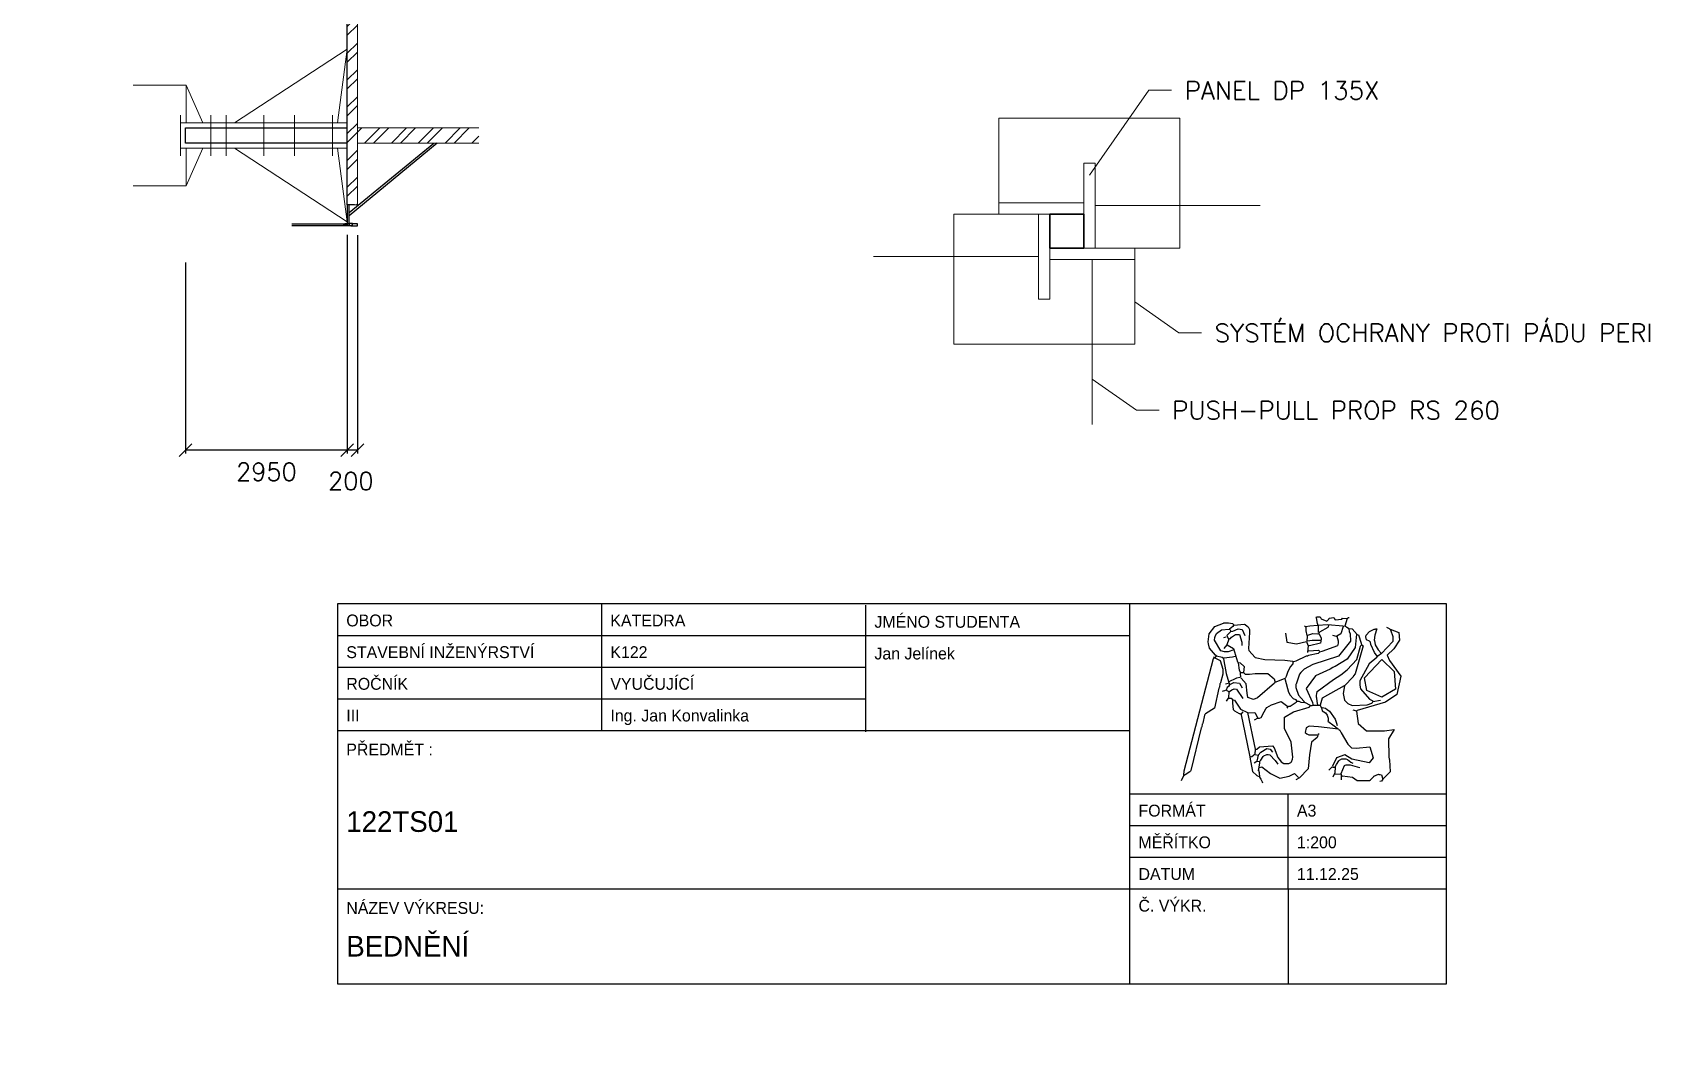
# Model space of a CAD drawing. Header units: millimetres. Extents: x -3518363 to 3223740, y -1530229 to 774657.
# Drawn here: x 2241491 to 2273485, y 12048 to 32132 of the extents above; entities that cross this region are included whole.
import ezdxf

# ---------------------------------------------------------------- set-up
doc = ezdxf.new("R2010")
doc.units = ezdxf.units.MM
doc.header["$LTSCALE"] = 15
doc.header["$MEASUREMENT"] = 0
doc.linetypes.add('104', pattern=[4, 2, -2])
doc.linetypes.add('ACAD_ISO10W100', pattern=[18, 12, -3, 0, -3])
doc.layers.get('0').update_dxf_attribs({"linetype": 'CONTINUOUS'})
doc.layers.get('DEFPOINTS').update_dxf_attribs({"linetype": 'CONTINUOUS'})
for name, color, linetype, lineweight in [('bednení-sloup', 7, 'CONTINUOUS', 18), ('koty', 4, 'CONTINUOUS', 15), ('objekt-tenka', 7, 'CONTINUOUS', 18), ('ŘEZ', 11, 'ACAD_ISO10W100', 15), ('ŠIPKY A POPISKY', 7, 'CONTINUOUS', 13), ('šrafy', 32, 'CONTINUOUS', 15)]:
    doc.layers.add(name, color=color, linetype=linetype, lineweight=lineweight)
doc.layers.add('RAMECEK', color=7, linetype='CONTINUOUS')
doc.styles.add('POPIS_DAVID', font='romans.shx', dxfattribs={"bigfont": 'extfont.shx'})
doc.styles.add('ROMAN', font='roman')
doc.styles.add('romans', font='romans.shx')
doc.dimstyles.new('M 1-50', dxfattribs={"dimscale": 50, "dimtxt": 2.5, "dimasz": 2.5, "dimexe": 1.25, "dimexo": 3, "dimtad": 1, "dimtxsty": 'romans', "dimblk": 'OBLIQUE', "dimcen": 2.5, "dimadec": 0, "dimazin": 0, "dimtfac": 1, "dimtmove": 2, "dimatfit": 3, "dimfxl": 1, "dimarcsym": 0})

# ---------------------------------------------------------------- blocks, each defined once
blk = doc.blocks.new('_Oblique')
at = {"color": 0, "linetype": 'ByBlock', "lineweight": -2}
blk.add_line((-0.5, -0.5), (0.5, 0.5), dxfattribs=at)
blk = doc.blocks.new('*D127')
at = {"layer": 'DEFPOINTS', "color": 0, "linetype": 'ByBlock', "lineweight": 20, "ltscale": 5, "transparency": 16777216}
for p in [(2247721, 28278), (2247921, 28268), (2247721, 23865)]:
    blk.add_point(p, dxfattribs=at)
at = {"layer": 'koty', "color": 0, "linetype": 'ByBlock', "lineweight": -2, "ltscale": 5, "transparency": 16777216}
for p, q in [((2247721, 28128), (2247721, 23802)), ((2247921, 28118), (2247921, 23802)), ((2247921, 23865), (2247721, 23865))]:
    blk.add_line(p, q, dxfattribs=at)
at = {"layer": 'koty', "color": 0, "linetype": 'ByBlock', "lineweight": -2, "ltscale": 5, "transparency": 16777216, "xscale": 250, "yscale": 250, "zscale": 250, "rotation": 180}
blk.add_blockref('_Oblique', (2247721, 23865), dxfattribs=at)
at = {"layer": 'koty', "color": 0, "linetype": 'ByBlock', "lineweight": -2, "ltscale": 5, "transparency": 16777216, "xscale": 250, "yscale": 250, "zscale": 250}
blk.add_blockref('_Oblique', (2247921, 23865), dxfattribs=at)
at = {"layer": 'koty', "color": 0, "linetype": 'ByBlock', "lineweight": 20, "ltscale": 5, "transparency": 16777216, "insert": (2247791, 23255), "char_height": 350, "attachment_point": 5, "style": 'romans'}
blk.add_mtext('200', dxfattribs=at)
blk = doc.blocks.new('*D128')
at = {"layer": 'DEFPOINTS', "color": 0, "linetype": 'ByBlock', "lineweight": 20, "ltscale": 5, "transparency": 16777216}
for p in [(2247721, 28278), (2244521, 27728), (2244521, 23865)]:
    blk.add_point(p, dxfattribs=at)
at = {"layer": 'koty', "color": 0, "linetype": 'ByBlock', "lineweight": -2, "ltscale": 5, "transparency": 16777216}
for p, q in [((2247721, 28128), (2247721, 23802)), ((2244521, 27578), (2244521, 23802)), ((2247721, 23865), (2244521, 23865))]:
    blk.add_line(p, q, dxfattribs=at)
at = {"layer": 'koty', "color": 0, "linetype": 'ByBlock', "lineweight": -2, "ltscale": 5, "transparency": 16777216, "xscale": 250, "yscale": 250, "zscale": 250, "rotation": 180}
blk.add_blockref('_Oblique', (2244521, 23865), dxfattribs=at)
at = {"layer": 'koty', "color": 0, "linetype": 'ByBlock', "lineweight": -2, "ltscale": 5, "transparency": 16777216, "xscale": 250, "yscale": 250, "zscale": 250}
blk.add_blockref('_Oblique', (2247721, 23865), dxfattribs=at)
at = {"layer": 'koty', "color": 0, "linetype": 'ByBlock', "lineweight": 20, "ltscale": 5, "transparency": 16777216, "insert": (2246121, 23438), "char_height": 350, "attachment_point": 5, "style": 'romans'}
blk.add_mtext('{\\Fromans|c238;2950}', dxfattribs=at)

msp = doc.modelspace()

# ---------------------------------------------------------------- hatches: boundary and pattern name
at = {"layer": 'šrafy', "linetype": 'ByBlock', "lineweight": 20, "ltscale": 5}
h = msp.add_hatch(dxfattribs=at)
h.set_pattern_fill('ANSI32', color=256, scale=1000)
h.set_pattern_definition([(45, (0, -28390), (-265.16504, 265.16504), []), (45, (176.78, -28390), (-265.16504, 265.16504), [])])
h.paths.add_polyline_path([(2247921.185, 43706.607), (2247861.185, 43706.607), (2247721.185, 43706.607), (2247721.185, 42506.607), (2247721.185, 42081.607), (2247721.185, 28716.607), (2247921.185, 28716.607)])
h.paths.add_polyline_path([(2250321.185, 42481.607), (2247921.185, 42481.607), (2247921.185, 42181.607), (2250321.185, 42181.607)])
h.paths.add_polyline_path([(2250321.185, 38401.607), (2247921.185, 38401.607), (2247921.185, 38101.607), (2250321.185, 38101.607)])
h.paths.add_polyline_path([(2250321.185, 34321.607), (2247921.185, 34321.607), (2247921.185, 34021.607), (2250321.185, 34021.607)])
h.paths.add_polyline_path([(2250321.185, 30241.607), (2247921.185, 30241.607), (2247921.185, 29941.607), (2250321.185, 29941.607)])
h.paths.add_polyline_path([(2225293.376, 16686.607), (2224993.376, 16686.607), (2224993.376, 14286.607), (2225293.376, 14286.607)])
h.paths.add_polyline_path([(2230393.376, 16686.607), (2230093.376, 16686.607), (2230093.376, 14286.607), (2230393.376, 14286.607)])
h.paths.add_polyline_path([(2220193.376, 16686.607), (2219893.376, 16686.607), (2219893.376, 14286.607), (2220193.376, 14286.607)])
h.paths.add_polyline_path([(2215093.376, 16686.607), (2214793.376, 16686.607), (2214793.376, 14286.607), (2215093.376, 14286.607)])
h.paths.add_polyline_path([(2209993.376, 16686.607), (2209693.376, 16686.607), (2209693.376, 14286.607), (2209993.376, 14286.607)])
h.paths.add_polyline_path([(2204893.376, 16686.607), (2204593.376, 16686.607), (2204593.376, 14286.607), (2204893.376, 14286.607)])
h.paths.add_polyline_path([(2199793.376, 16686.607), (2199493.376, 16686.607), (2199493.376, 14286.607), (2199793.376, 14286.607)])
h.paths.add_polyline_path([(2231618.376, 16886.607), (2198268.376, 16886.607), (2198268.376, 16686.607), (2231618.376, 16686.607), (2231618.376, 16746.607)])
h.paths.add_polyline_path([(2239190, -5300), (2236240, -5300), (2236240, -5650), (2239190, -5650)])
h.paths.add_polyline_path([(2236240, -1220), (2236240, -20), (2236100, -20), (2236100, -3430), (2236100, -5650), (2236240, -5650)])
h.paths.add_polyline_path([(2239190, -1220), (2236240, -1220), (2236240, -1570), (2239190, -1570)])
h.paths.add_polyline_path([(2239330, -20), (2239190, -20), (2239190, -1220), (2239190, -1570), (2239190, -15010), (2239330, -15010)])
h.paths.add_polyline_path([(2239190, -13460), (2236720, -13460), (2236720, -13810), (2239190, -13810)])
h.paths.add_polyline_path([(2236720, -13460), (2236480, -13460), (2236480, -13810), (2236720, -13810)])
h.paths.add_polyline_path([(2236480, -13460), (2236240, -13460), (2236240, -13810), (2236480, -13810)])
h.paths.add_polyline_path([(2236240, -13460), (2236240, -9380), (2236100, -9380), (2236100, -15010), (2236240, -15010), (2236240, -13810)])
h.paths.add_polyline_path([(2239190, -9380), (2236240, -9380), (2236240, -9730), (2239190, -9730)])
h.paths.add_polyline_path([(2231618.376, -24050), (2198268.376, -24050), (2198268.376, -24250), (2231618.376, -24250)])
h.paths.add_polyline_path([(2225318.376, -21100), (2230068.376, -21100), (2230068.376, -24050), (2230418.376, -24050), (2230418.376, -21100), (2231618.376, -21100), (2231618.376, -20900), (2215093.376, -20900), (2215093.376, -21100), (2219868.376, -21100), (2219868.376, -24050), (2220218.376, -24050), (2220218.376, -21100), (2224968.376, -21100), (2224968.376, -24050), (2225318.376, -24050)])
h.paths.add_polyline_path([(2210018.376, -20900), (2198268.376, -20900), (2198268.376, -21100), (2199468.376, -21100), (2199468.376, -24050), (2199818.376, -24050), (2199818.376, -21100), (2204568.376, -21100), (2204568.376, -24050), (2204918.376, -24050), (2204918.376, -21100), (2209668.376, -21100), (2209668.376, -24050), (2210018.376, -24050)])

# ---------------------------------------------------------------- linework, layer by layer
at = {"color": 3, "ltscale": 200}
for p, q in [((2249499.246, 29941.607), (2247761.185, 28501.624)), ((2247761.185, 28567.705), (2249432.401, 29941.607)), ((2247721.185, 28716.607), (2247721.185, 28347.231)), ((2247761.185, 28347.231), (2247761.185, 28716.607)), ((2246621.185, 28342.231), (2247671.185, 28342.231)), ((2247671.185, 28307.231), (2246621.185, 28307.231)), ((2247671.185, 28302.231), (2247671.185, 28347.231)), ((2247671.185, 28347.231), (2247721.185, 28347.231)), ((2247821.185, 28302.231), (2247671.185, 28302.231)), ((2247721.185, 28347.231), (2247761.185, 28347.231)), ((2247804.855, 28347.231), (2247761.185, 28347.231)), ((2247921.185, 28342.231), (2247791.185, 28342.231)), ((2247791.185, 28307.231), (2247921.185, 28307.231)), ((2247821.185, 28347.231), (2247804.855, 28347.231)), ((2247821.185, 28302.231), (2247821.185, 28347.231)), ((2247921.185, 28307.231), (2247921.185, 28342.231))]:
    msp.add_line(p, q, dxfattribs=at)
at = {"color": 3, "linetype": '104', "ltscale": 2}
for p, q in [((2247651.185, 28314.731), (2247651.185, 28334.731)), ((2247651.185, 28334.731), (2247671.185, 28334.731)), ((2247671.185, 28314.731), (2247651.185, 28314.731)), ((2247671.185, 28342.231), (2247791.185, 28342.231)), ((2247791.185, 28307.231), (2247671.185, 28307.231)), ((2247681.185, 28303.231), (2247681.185, 28337.231)), ((2247681.185, 28337.231), (2247761.185, 28337.231)), ((2247761.185, 28303.231), (2247681.185, 28303.231)), ((2247761.185, 28337.231), (2247761.185, 28303.231))]:
    msp.add_line(p, q, dxfattribs=at)
at = {"layer": 'bednení-sloup'}
for p, q in [((2247721.185, 31797.74), (2245488.517, 30341.607)), ((2247721.185, 31797.74), (2247530.637, 30341.607)), ((2244535.777, 31089.247), (2243485.361, 31089.247)), ((2244860.498, 30341.607), (2244535.777, 31089.247)), ((2244535.777, 31089.247), (2244535.777, 30341.607)), ((2244421.185, 29691.607), (2244421.185, 30491.607)), ((2245021.185, 29691.607), (2245021.185, 30491.607)), ((2245324.657, 29691.607), (2245324.657, 30491.607)), ((2246072.971, 29691.607), (2246072.971, 30491.607)), ((2246675.039, 29691.607), (2246675.039, 30491.607)), ((2247428.157, 29691.607), (2247428.157, 30491.607)), ((2260609.213, 28760.933), (2260609.213, 30436.244)), ((2260609.213, 30436.244), (2264189.307, 30436.244)), ((2264189.307, 30436.244), (2264189.307, 27864.565)), ((2247721.185, 30341.607), (2244421.185, 30341.607)), ((2247721.185, 29841.607), (2247721.185, 30341.607)), ((2244421.185, 29841.607), (2247721.185, 29841.607)), ((2244860.498, 29841.607), (2244535.777, 29093.968)), ((2244535.777, 29093.968), (2244535.777, 29841.607)), ((2247721.185, 28385.475), (2245488.517, 29841.607)), ((2247721.185, 28385.475), (2245488.517, 29841.607)), ((2247721.185, 28385.475), (2247530.637, 29841.607)), ((2247721.185, 28385.475), (2247530.637, 29841.607)), ((2262289.903, 28536.841), (2262289.903, 29545.255)), ((2262289.903, 29545.255), (2262513.995, 29545.255)), ((2262513.995, 29545.255), (2262513.995, 27864.565)), ((2244535.777, 29093.968), (2243485.361, 29093.968)), ((2261393.535, 28536.841), (2259718.224, 28536.841)), ((2259718.224, 28536.841), (2259718.224, 25965.161)), ((2260609.213, 28536.841), (2260609.213, 28760.933)), ((2260609.213, 28760.933), (2262289.903, 28760.933)), ((2261393.535, 28536.841), (2260609.213, 28536.841)), ((2261393.535, 26856.151), (2261393.535, 28536.841)), ((2261393.535, 28536.841), (2261617.627, 28536.841)), ((2261617.627, 28536.841), (2262289.903, 28536.841)), ((2261617.627, 27864.565), (2261617.627, 28536.841)), ((2262289.903, 28536.841), (2262289.903, 27864.565)), ((2262513.995, 28704.91), (2265776.999, 28704.91)), ((2262289.903, 27864.565), (2261617.627, 27864.565)), ((2261617.627, 27864.565), (2261617.627, 26856.151)), ((2262289.903, 27864.565), (2263298.317, 27864.565)), ((2262513.995, 27864.565), (2264189.307, 27864.565)), ((2263298.317, 27864.565), (2263298.317, 27640.473)), ((2258130.532, 27696.496), (2261393.535, 27696.496)), ((2263298.317, 27640.473), (2261617.627, 27640.473)), ((2262457.972, 24377.469), (2262457.972, 27640.473)), ((2263298.317, 27640.473), (2263298.317, 25965.161)), ((2261393.535, 26856.151), (2261617.627, 26856.151)), ((2263298.317, 25965.161), (2259718.224, 25965.161))]:
    msp.add_line(p, q, dxfattribs=at)
at = {"layer": 'bednení-sloup', "lineweight": 30}
for p, q in [((2244521.185, 29941.607), (2244521.185, 30241.607)), ((2244521.185, 30241.607), (2247721.185, 30241.607)), ((2247721.185, 29941.607), (2244521.185, 29941.607))]:
    msp.add_line(p, q, dxfattribs=at)
at = {"layer": 'objekt-tenka', "lineweight": 35}
for p, q in [((2261617.627, 28536.841), (2261617.627, 27864.565)), ((2262289.903, 28536.841), (2261617.627, 28536.841)), ((2262289.903, 27864.565), (2262289.903, 28536.841)), ((2261617.627, 27864.565), (2262289.903, 27864.565))]:
    msp.add_line(p, q, dxfattribs=at)
at = {"layer": 'RAMECEK', "color": 0, "linetype": 'Continuous'}
for p, q in [((2252752.041, 20830), (2252752.041, 18322.63)), ((2257975.915, 20803.518), (2257975.915, 18296.148)), ((2263199.692, 13307.792), (2263199.692, 20830)), ((2247528.264, 20203.182), (2263199.692, 20203.182)), ((2265064.545, 20162.313), (2265108.984, 20174.995)), ((2266708.405, 20187.691), (2266702.057, 20086.22)), ((2266930.547, 20396.975), (2266930.547, 20257.458)), ((2267209.809, 20206.714), (2267285.974, 20187.691)), ((2247528.264, 19576.363), (2257975.915, 19576.363)), ((2265096.287, 19242.726), (2265147.059, 19255.408)), ((2265394.587, 19471.034), (2265445.366, 19471.034)), ((2266073.715, 19280.773), (2266264.115, 19350.524)), ((2247528.264, 18949.545), (2257975.915, 18949.545)), ((2265032.818, 19096.853), (2265102.635, 19122.217)), ((2265439.018, 18690.952), (2265400.935, 18652.905)), ((2267616.016, 18729.013), (2267685.826, 18709.975)), ((2247528.264, 18322.63), (2263199.692, 18322.63)), ((2266949.584, 18253.36), (2266924.198, 18240.663)), ((2267203.46, 17600.113), (2267139.999, 17536.687)), ((2265743.674, 17536.687), (2265730.977, 17530.346)), ((2263199.692, 17068.896), (2269468.264, 17068.896)), ((2266333.978, 15188.247), (2266333.978, 17068.896)), ((2263199.692, 16441.981), (2269468.264, 16441.981)), ((2263199.692, 15815.162), (2269468.264, 15815.162)), ((2247528.264, 15188.247), (2263199.692, 15188.247)), ((2263199.692, 15188.247), (2269468.264, 15188.247)), ((2266333.978, 15188.247), (2266333.978, 13307.792))]:
    msp.add_line(p, q, dxfattribs=at)
msp.add_lwpolyline([(2269468.264, 20830), (2247528.264, 20830), (2247528.264, 13307.792), (2269468.264, 13307.792)], close=True, dxfattribs=at)
for points in [[(2266879.767, 20561.873), (2266886.123, 20549.191), (2266905.16, 20435.037), (2266911.509, 20428.696), (2266911.509, 20403.316), (2267120.961, 20416.014), (2267412.912, 20390.634), (2267444.647, 20384.293)], [(2266886.123, 20561.873), (2266905.16, 20568.215), (2266968.622, 20568.215), (2266987.667, 20530.168), (2267101.908, 20485.765), (2267139.999, 20523.812), (2267146.347, 20542.85), (2267235.195, 20555.532), (2267260.588, 20511.13), (2267393.875, 20523.812), (2267406.564, 20542.85), (2267501.767, 20536.509), (2267457.336, 20384.293), (2267489.078, 20371.611), (2267533.502, 20339.892), (2267596.971, 20333.551), (2267698.523, 20219.397), (2267711.212, 20213.055), (2267723.916, 20213.055), (2267781.03, 20048.159), (2267787.378, 20016.454), (2267819.112, 19997.415), (2267660.44, 19439.328), (2267628.705, 19401.268), (2267622.364, 19388.586), (2267622.364, 19382.245), (2267450.988, 19204.666), (2267419.261, 19052.45), (2267450.988, 18919.274), (2267514.464, 18855.848), (2267603.327, 18817.788), (2267895.278, 18830.47), (2267990.482, 18862.189), (2268003.178, 18874.871), (2268009.519, 18893.91), (2268161.851, 18919.274)], [(2267508.116, 20542.85), (2267527.154, 20555.532), (2267539.85, 20555.532)], [(2264918.569, 19800.813), (2264899.531, 19813.495), (2264778.942, 19953.028), (2264759.904, 20035.477), (2264753.556, 20073.538), (2264772.593, 20232.079), (2264886.04, 20380.328), (2265051.856, 20447.719), (2265058.204, 20454.06), (2265153.408, 20454.06), (2265235.922, 20435.037), (2265261.308, 20409.657), (2265242.263, 20377.952), (2265172.445, 20327.21), (2265185.142, 20314.528), (2265191.483, 20301.846), (2265191.483, 20289.163), (2265197.831, 20282.822), (2265242.263, 20289.163), (2265343.815, 20333.551), (2265426.321, 20320.869), (2265477.101, 20200.373)], [(2265261.308, 19914.981), (2265147.059, 19876.921), (2265077.242, 19876.921), (2265001.083, 19895.958), (2264874.145, 20111.585), (2264880.494, 20162.313), (2264886.842, 20181.35), (2264918.569, 20238.435), (2265013.78, 20314.528), (2265166.097, 20327.21)], [(2265197.831, 20276.481), (2265121.673, 20200.373), (2265147.059, 20143.29), (2265159.756, 20130.608), (2265121.673, 20016.454), (2265064.545, 19946.687)], [(2265159.756, 20130.608), (2265178.794, 20143.29), (2265191.483, 20143.29), (2265210.535, 20168.654), (2265293.035, 20219.397), (2265369.2, 20219.397), (2265419.973, 20067.197), (2265419.973, 20003.771)], [(2265267.649, 20403.316), (2265464.411, 20422.355), (2265483.449, 20416.014), (2265521.525, 20384.293), (2265540.57, 20371.611), (2265565.956, 20320.869), (2265565.956, 20257.458), (2265546.911, 19946.687), (2265553.259, 19902.299), (2265680.999, 19765.945), (2265870.611, 19724.72), (2266270.463, 19712.038), (2266429.143, 19693.001), (2266429.143, 19642.273), (2266378.363, 19585.188), (2266327.591, 19490.057), (2266295.857, 19388.586), (2266283.153, 19363.222), (2266270.463, 19350.524), (2266276.811, 19325.16), (2266340.281, 19077.83), (2266372.015, 19020.745), (2266435.484, 18957.32), (2266479.915, 18931.956), (2266505.301, 18900.251), (2266492.605, 18874.871), (2266372.015, 18798.765), (2266340.281, 18798.765), (2266327.591, 18792.424), (2266321.243, 18786.083), (2266308.546, 18760.718)], [(2266283.153, 20244.776), (2266307.752, 20071.162), (2266498.953, 20035.477), (2266695.708, 20079.879), (2266721.094, 20010.112)], [(2267419.261, 20377.952), (2267374.83, 20232.079), (2267298.664, 20187.691), (2267324.05, 20092.562), (2267324.05, 20048.159), (2267311.36, 19997.415), (2267000.356, 19883.262), (2266955.933, 19870.58), (2266936.895, 19851.557), (2266924.198, 19845.216), (2266733.791, 19807.154), (2266721.094, 19800.813), (2266714.746, 19794.472), (2266689.36, 19794.472), (2266486.264, 19693.001), (2266441.832, 19680.319)], [(2267533.502, 20333.551), (2267539.85, 20282.822), (2267558.888, 20232.079), (2267565.237, 20086.22), (2267330.398, 19794.472), (2266822.646, 19629.591), (2266651.285, 19534.459), (2266587.808, 19471.034), (2266556.081, 19432.987), (2266492.605, 19236.371), (2266486.264, 19230.03), (2266486.264, 19172.946), (2266537.036, 19020.745), (2266644.936, 18900.251), (2266644.936, 18887.553), (2266784.571, 18817.788), (2266809.957, 18817.788), (2266822.646, 18824.129), (2266917.85, 18824.129), (2266949.584, 18824.129), (2266968.622, 18817.788), (2266994.015, 18767.06), (2267006.712, 18709.975), (2267070.174, 18671.928), (2267108.257, 18627.526), (2267127.302, 18564.115), (2267127.302, 18513.373), (2267120.961, 18507.032), (2267241.551, 18411.9), (2267330.398, 18348.476), (2266936.895, 18392.877), (2266746.481, 18405.559), (2266689.36, 18373.854), (2266670.322, 18285.065), (2266702.057, 18253.36), (2266740.14, 18234.322), (2266917.85, 18234.322), (2266911.509, 18196.275), (2266905.16, 18183.578), (2266797.26, 18088.462), (2266752.829, 17841.118), (2266730.621, 17562.853), (2266556.081, 17384.488), (2266486.264, 17346.426)], [(2266657.633, 20390.634), (2266676.67, 20377.952), (2266683.019, 20365.27), (2266683.019, 20295.505), (2266702.057, 20200.373), (2266822.646, 20238.435), (2266917.85, 20232.079), (2266924.198, 20232.079), (2266936.895, 20238.435)], [(2266676.67, 20377.952), (2266765.533, 20390.634), (2266911.509, 20403.316)], [(2267685.826, 20225.738), (2267660.44, 19965.71), (2267504.151, 19735.026), (2267266.936, 19585.188), (2267254.24, 19585.188), (2267216.157, 19566.165), (2267165.385, 19534.459), (2266873.419, 19401.268), (2266692.531, 19152.334), (2266816.298, 18874.871), (2266822.646, 18836.825)], [(2267133.65, 20403.316), (2267127.302, 20371.611), (2267120.961, 20358.929), (2266955.933, 20263.799), (2266943.236, 20238.435), (2266987.667, 20155.972), (2266987.667, 20130.608), (2266974.971, 20048.159), (2266759.177, 19997.415), (2266727.443, 20003.771), (2266714.746, 19864.239)], [(2268352.258, 20327.21), (2268523.62, 20257.458), (2268536.316, 20111.585), (2268422.068, 19934.004), (2268295.13, 19813.495), (2268339.569, 19705.683), (2268560.121, 19393.352), (2268485.545, 19033.427), (2268257.054, 18881.212), (2267698.523, 18716.331), (2267685.826, 18703.634), (2267717.561, 18462.644), (2267882.582, 18316.771), (2268238.009, 18316.771), (2268428.416, 18342.135), (2268320.516, 18158.214), (2268326.872, 17796.715), (2268333.22, 17758.669), (2268339.569, 17739.645), (2268352.258, 17504.982), (2268206.282, 17359.108), (2268180.889, 17321.062), (2268149.154, 17314.721)], [(2268282.441, 20365.27), (2268333.22, 20339.892), (2268358.606, 20314.528), (2268403.03, 20181.35), (2268403.03, 20079.879), (2268180.889, 19845.216), (2268104.73, 19794.472), (2268092.034, 19781.79), (2268085.685, 19762.767), (2267933.354, 19642.273), (2267749.303, 19306.137), (2267749.303, 19217.348), (2267761.992, 19147.581), (2267946.05, 18938.297), (2268009.519, 18906.592)], [(2268092.034, 19794.472), (2268041.254, 19864.239), (2267971.444, 20022.795), (2267965.096, 20067.197), (2267946.05, 20086.22), (2267882.582, 20117.926), (2267869.892, 20174.995), (2267876.24, 20206.714), (2267946.05, 20276.481), (2268034.906, 20327.21), (2268060.292, 20327.21), (2268066.64, 20333.551), (2268085.685, 20333.551), (2268047.602, 20206.714), (2268034.906, 20105.244), (2268041.254, 20098.903), (2268053.951, 20016.454), (2268117.42, 19914.981), (2268174.541, 19851.557)], [(2265128.021, 20016.454), (2265254.959, 19946.687), (2265331.125, 19680.319), (2265343.815, 19667.637), (2265381.897, 19661.296), (2265464.411, 19585.188), (2265451.715, 19471.034), (2265483.449, 19432.987), (2265572.312, 19432.987), (2265680.197, 19452.01), (2265934.081, 19452.01), (2266054.67, 19344.183), (2266067.367, 19299.796), (2266067.367, 19268.09), (2266061.019, 19255.408), (2265724.636, 18970.003), (2265648.463, 18931.956), (2265534.221, 18976.344), (2265521.525, 19058.791), (2265502.487, 19242.726), (2265407.283, 19356.865), (2265388.246, 19369.563)], [(2266714.746, 20092.562), (2266809.957, 20105.244), (2266879.767, 20111.585), (2266981.319, 20105.244)], [(2266733.791, 19895.958), (2266936.895, 19908.64), (2266955.933, 19889.617)], [(2266917.85, 18830.47), (2266905.16, 18893.91), (2266898.812, 18970.003), (2266892.471, 18976.344), (2266892.471, 19020.745), (2266898.812, 19046.109), (2266905.16, 19090.512), (2267228.846, 19331.501), (2267374.83, 19420.305), (2267501.767, 19521.762), (2267692.174, 19724.72), (2267761.992, 19991.074), (2267768.34, 20003.771), (2267787.378, 20016.454)], [(2264855.108, 19781.79), (2264855.108, 19769.108), (2264988.387, 19705.683), (2265039.159, 19534.459), (2265039.159, 19432.987), (2264994.735, 19261.749), (2264988.387, 19249.067), (2264982.045, 19242.726), (2264975.697, 19179.287), (2264969.342, 19166.605), (2264963, 19160.263), (2264874.145, 18760.718), (2264696.428, 18652.905), (2264683.731, 18640.223), (2264677.39, 18627.526), (2264645.655, 18468.985), (2264639.307, 18456.303), (2264632.966, 18449.962), (2264626.618, 18392.877), (2264620.269, 18380.195), (2264613.921, 18373.854), (2264410.817, 17530.346), (2264404.469, 17517.664), (2264391.779, 17504.982), (2264296.576, 17441.558), (2264264.842, 17422.534), (2264214.062, 17327.403)], [(2264271.19, 17435.216), (2264277.531, 17524.005), (2264855.108, 19743.744), (2264867.797, 19750.085)], [(2264880.494, 19750.085), (2264918.569, 19800.813), (2265026.469, 19769.108), (2265051.856, 19750.085), (2265051.856, 19743.744), (2265058.204, 19699.342), (2265096.287, 19521.762), (2265108.984, 19445.669), (2265172.445, 19223.689), (2265153.408, 19191.984), (2265128.021, 19172.946), (2265108.984, 19122.217), (2265159.756, 19090.512), (2265153.408, 18963.662), (2265204.18, 18963.662), (2265229.573, 18938.297), (2265229.573, 18862.189), (2265248.611, 18735.354), (2265273.997, 18709.975), (2265362.859, 18659.246), (2265375.549, 18659.246), (2265388.246, 18652.905), (2265407.283, 18633.867), (2265477.101, 18278.724), (2265578.653, 17803.056), (2265616.736, 17809.397), (2265680.197, 17860.141), (2265686.545, 17942.589), (2265711.939, 17948.93), (2265769.06, 17999.658), (2266022.936, 18018.697), (2266054.67, 17980.635), (2266130.836, 17790.374), (2266156.215, 17752.328), (2266181.608, 17720.607), (2266194.305, 17701.584), (2266251.426, 17669.879), (2266289.508, 17669.879), (2266346.629, 17669.879), (2266384.712, 17688.902), (2266397.401, 17701.584), (2266422.795, 17752.328), (2266429.143, 17796.715), (2266391.855, 18088.462), (2266264.115, 18361.158), (2266264.115, 18583.138), (2266441.832, 18690.952), (2266746.481, 18786.083), (2266759.177, 18792.424), (2266778.222, 18817.788)], [(2265064.545, 19756.426), (2265235.922, 19775.449), (2265286.694, 19794.472)], [(2265343.815, 19661.296), (2265362.859, 19515.421), (2265388.246, 19471.034), (2265381.897, 19464.692), (2265381.897, 19439.328), (2265388.246, 19382.245)], [(2268187.23, 19724.72), (2268428.416, 19490.057), (2268460.158, 19141.24), (2268184.067, 18982.685), (2267888.93, 19109.535), (2267844.506, 19363.222), (2268187.23, 19724.72)], [(2265153.408, 19287.114), (2265318.421, 19363.222), (2265375.549, 19375.904)], [(2265178.794, 19230.03), (2265261.308, 19268.09), (2265372.371, 19257.785), (2265426.321, 19166.605)], [(2267444.647, 19204.666), (2267006.712, 18963.662), (2266968.622, 18824.129)], [(2265115.325, 18900.251), (2265153.408, 18963.662)], [(2265172.445, 19090.512), (2265216.884, 19128.558), (2265267.649, 19147.581), (2265312.08, 19141.24), (2265439.018, 18957.32)], [(2265235.922, 18925.615), (2265273.997, 18919.274), (2265388.246, 18741.695), (2265527.873, 18678.269), (2265680.197, 17948.93)], [(2265730.977, 18564.115), (2265769.06, 18564.115), (2265800.787, 18576.797), (2265857.915, 18690.952), (2265889.649, 18748.036), (2265915.035, 18773.401), (2266003.898, 18830.47), (2266194.305, 18893.91), (2266327.591, 18798.765)], [(2266511.65, 18900.251), (2266543.384, 18900.251), (2266587.808, 18881.212), (2266651.285, 18874.871)], [(2265540.57, 18671.928), (2265673.849, 18678.269), (2265730.977, 18564.115), (2265661.16, 18526.055)], [(2267006.712, 18773.401), (2267070.174, 18760.718), (2267108.257, 18735.354), (2267152.688, 18703.634), (2267260.588, 18545.092), (2267279.626, 18507.032), (2267292.323, 18468.985), (2267305.012, 18418.242)], [(2267336.747, 18342.135), (2267355.784, 18329.453), (2267381.178, 18272.383), (2267514.464, 18050.402), (2267584.274, 17980.635), (2267679.478, 17974.294), (2267952.399, 17999.658), (2268015.868, 17777.692), (2267933.354, 17682.561), (2267590.622, 17752.328), (2267457.336, 17841.118), (2267288.35, 17781.657), (2267209.809, 17612.795), (2267216.157, 17593.772), (2267260.588, 17593.772), (2267254.24, 17485.959), (2267216.157, 17397.17)], [(2265737.325, 17834.761), (2265794.446, 17891.846), (2265908.687, 17967.953), (2265978.512, 17955.271), (2266022.936, 17891.846)], [(2265578.653, 17796.715), (2265629.425, 17511.323), (2265711.939, 17428.875), (2265724.636, 17422.534), (2265762.711, 17409.852)], [(2265661.16, 17682.561), (2265711.939, 17714.266)], [(2265680.197, 17847.459), (2265737.325, 17834.761), (2265711.939, 17714.266), (2265769.06, 17707.925), (2265769.06, 17688.902), (2265769.06, 17676.22), (2265750.022, 17562.067), (2265750.022, 17536.687), (2265762.711, 17492.3), (2265769.06, 17397.17), (2265794.446, 17359.108), (2265819.839, 17308.38), (2265826.18, 17289.357)], [(2265769.06, 17707.925), (2265794.446, 17733.304), (2265838.877, 17809.397), (2265851.574, 17822.079), (2265908.687, 17847.459), (2265940.429, 17847.459), (2265972.163, 17841.118), (2266073.715, 17726.963), (2266130.836, 17657.183)], [(2265769.06, 17587.431), (2265813.491, 17600.113), (2265984.853, 17473.277), (2266166.535, 17378.147), (2266352.977, 17416.193), (2266460.877, 17468.51), (2266530.695, 17397.17), (2266537.036, 17384.488)], [(2267266.936, 17600.113), (2267292.323, 17650.842), (2267336.747, 17720.607), (2267349.436, 17733.304), (2267393.875, 17758.669), (2267419.261, 17758.669), (2267476.382, 17758.669), (2267508.116, 17745.987), (2267571.585, 17695.243), (2267616.016, 17676.22)], [(2267381.178, 17460.581), (2267381.178, 17473.277), (2267450.988, 17631.818), (2267463.685, 17638.16), (2267482.73, 17644.501), (2267558.888, 17644.501), (2267698.523, 17600.113), (2267749.303, 17587.431)], [(2267260.588, 17466.935), (2267381.178, 17460.581), (2267381.178, 17346.426)], [(2267393.875, 17409.852), (2267406.564, 17422.534), (2267609.668, 17397.17), (2267698.523, 17333.744), (2267939.702, 17333.744), (2267965.096, 17346.426), (2268028.565, 17409.852), (2268028.565, 17416.193), (2268123.768, 17460.581), (2268130.117, 17454.24), (2268155.503, 17454.24), (2268180.889, 17441.558), (2268206.282, 17359.108)]]:
    msp.add_lwpolyline(points, dxfattribs=at)
at = {"layer": 'ŘEZ', "linetype": 'ByBlock', "lineweight": 20, "ltscale": 5}
for p, q in [((2247921.185, 28716.607), (2247921.185, 43706.607)), ((2247921.185, 30241.607), (2250321.185, 30241.607)), ((2247921.185, 29941.607), (2250321.185, 29941.607)), ((2247721.185, 28716.607), (2247921.185, 28716.607))]:
    msp.add_line(p, q, dxfattribs=at)
at = {"layer": 'ŘEZ', "linetype": 'ByBlock', "lineweight": -2, "ltscale": 5, "extrusion": (1.93959e-16, -3.39308e-16, -1)}
for p, q in [((2247721.185, 28716.607), (2247721.185, 42506.607)), ((2247861.185, 28716.607), (2247721.185, 28716.607))]:
    msp.add_line(p, q, dxfattribs=at)
at = {"layer": 'ŠIPKY A POPISKY'}
for p, q in [((2262401.949, 29304.462), (2263579.805, 30986.614)), ((2263579.805, 30986.614), (2264027.989, 30986.614)), ((2263298.317, 26802.817), (2264172.775, 26190.515)), ((2264172.775, 26190.515), (2264620.959, 26190.515)), ((2262457.972, 25272.69), (2263332.43, 24660.388)), ((2263332.43, 24660.388), (2263780.614, 24660.388))]:
    msp.add_line(p, q, dxfattribs=at)

# ---------------------------------------------------------------- texts
at = {"layer": 'RAMECEK', "color": 0, "linetype": 'Continuous', "style": 'ROMAN'}
for s, height, p in [('OBOR', 235.0712, (2247702.023, 20380.44)), ('KATEDRA', 235.0712, (2252925.606, 20380.44)), ('JMÉNO STUDENTA', 235.07121, (2258149.481, 20353.958)), ('STAVEBNÍ INŽENÝRSTVÍ', 235.07121, (2247702.023, 19753.622)), ('K122', 235.0712, (2252925.849, 19753.622)), ('Jan Jelínek', 235.07121, (2258149.481, 19727.14)), ('ROČNÍK', 235.0712, (2247702.023, 19126.804)), ('VYUČUJÍCÍ', 235.0712, (2252925.606, 19126.804)), ('III', 235.0712, (2247702.023, 18499.888)), ('Ing. Jan Konvalinka', 235.07121, (2252925.801, 18499.888)), ('PŘEDMĚT :', 235.0712, (2247702.023, 17828.172)), ('122TS01', 408.6339, (2247702.023, 16315.597)), ('FORMÁT', 235.0712, (2263373.452, 16619.239)), ('A3', 235.0712, (2266507.738, 16619.239)), ('MĚŘÍTKO', 235.0712, (2263373.452, 15992.226)), ('1:200', 235.0712, (2266507.738, 15992.226)), ('DATUM', 235.0712, (2263373.452, 15365.408)), ('11.12.25', 235.0712, (2266507.738, 15365.408)), ('NÁZEV VÝKRESU:', 235.07121, (2247702.023, 14693.789)), ('Č. VÝKR.', 235.0712, (2263373.452, 14738.493)), ('BEDNĚNÍ', 408.6339, (2247702.023, 13849.877))]:
    msp.add_text(s, height=height, dxfattribs=at).set_placement(p)
at = {"layer": 'ŠIPKY A POPISKY', "char_height": 358.5472, "attachment_point": 1, "style": 'POPIS_DAVID'}
for s, width, insert in [('{\\Fromans,extfont|c238;PANEL DP 135X}', 4159.92287, (2264286.978, 31161.625)), ('{\\Fromans,extfont|c238;SYSTÉM OCHRANY PROTI PÁDU PERI}', 9342.76898, (2264879.947, 26365.525)), ('{\\Fromans,extfont|c238;PUSH-PULL PROP RS 260}', 6969.8094, (2264039.602, 24835.398))]:
    msp.add_mtext_dynamic_manual_height_columns(s, width=width, gutter_width=5602.3, heights=[0], dxfattribs=dict(at, insert=insert))

# ---------------------------------------------------------------- dimensions: what is measured, and where the dimension line sits
at = {"layer": 'koty', "linetype": 'ByBlock', "lineweight": 20, "ltscale": 5}
dim = msp.add_linear_dim(base=(2244521.185, 23864.984), p1=(2247721.185, 28278.36), p2=(2244521.185, 27728.36), angle=180, text='{\\Fromans|c238;2950}', dimstyle='M 1-50', override={"dimtxt": 7, "dimasz": 5}, dxfattribs=at)
dim.commit()
dim.dimension.update_dxf_attribs({"geometry": '*D128', "text_midpoint": (2246121.185, 23438.36), "dimtype": 160})
dim = msp.add_linear_dim(base=(2247721.185, 23864.984), p1=(2247921.185, 28268.36), p2=(2247721.185, 28278.36), angle=180, dimstyle='M 1-50', override={"dimtxt": 7, "dimasz": 5}, dxfattribs=at)
dim.commit()
dim.dimension.update_dxf_attribs({"geometry": '*D127', "text_midpoint": (2247791.185, 23254.984), "dimtype": 160})

doc.saveas('drawing.dxf')
